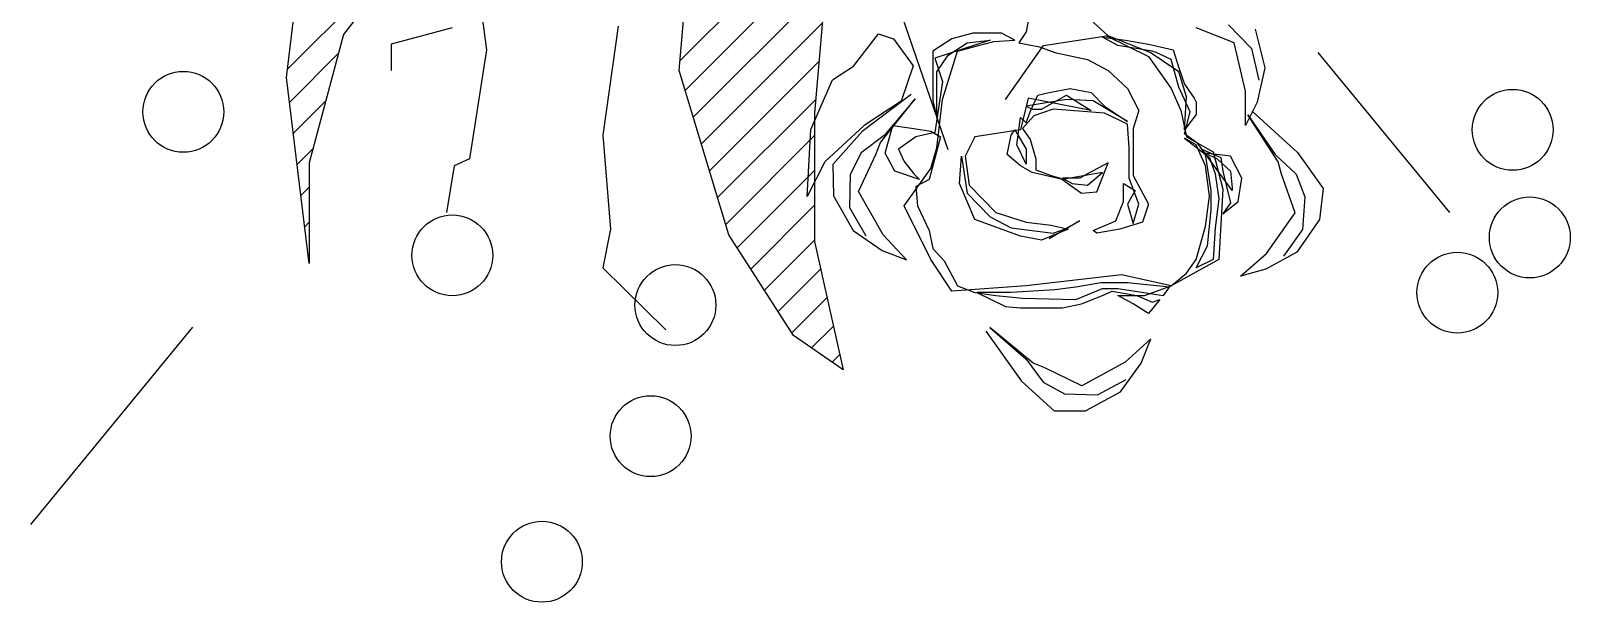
# Model space of a CAD drawing. Header units: inches. Extents: x 2744 to 7136, y -4349 to -2068.
# Drawn here: x 5926.91 to 5932.69, y -3873.1 to -3870.96 of the extents above; entities that cross this region are included whole.
import ezdxf

# ---------------------------------------------------------------- set-up
doc = ezdxf.new("R2010")
doc.units = ezdxf.units.IN
doc.header["$MEASUREMENT"] = 0
doc.layers.add('TREE', color=3, linetype='Continuous')

# ---------------------------------------------------------------- blocks, each defined once
blk = doc.blocks.new('06')
at = {"layer": 'TREE', "color": 97, "true_color": 0x446a2a}
for p, q in [((399.33173, 40.16297), (399.34012, 40.23073)), ((399.47574, 40.1655), (399.48133, 40.23073)), ((399.38695, 40.22314), (399.3527, 40.17865)), ((399.47605, 40.1691), (399.53153, 40.22458)), ((399.33208, 40.16581), (399.37874, 40.21248)), ((399.53096, 40.21505), (399.52537, 40.14983)), ((399.47794, 40.1582), (399.53061, 40.21087)), ((399.48091, 40.14838), (399.52941, 40.19688)), ((399.40233, 40.19331), (399.40513, 40.17309)), ((399.3527, 40.17865), (399.34012, 40.13162)), ((399.39255, 40.18118), (399.37018, 40.17511)), ((399.45337, 40.18168), (399.44777, 40.14174)), ((399.48388, 40.13856), (399.52821, 40.18289)), ((399.37018, 40.17511), (399.37018, 40.1655)), ((399.40513, 40.17309), (399.39884, 40.13314)), ((399.33285, 40.1538), (399.35087, 40.17182)), ((399.48684, 40.12874), (399.52701, 40.1689)), ((399.53195, 40.1621), (399.53968, 40.16711)), ((399.75817, 40.11342), (399.70993, 40.17208)), ((399.34012, 40.09471), (399.33173, 40.16297)), ((399.49391, 40.10533), (399.47574, 40.1655)), ((399.52399, 40.14386), (399.53195, 40.1621)), ((399.33425, 40.14241), (399.3462, 40.15435)), ((399.48981, 40.11891), (399.52581, 40.15491)), ((399.52537, 40.14983), (399.52537, 40.1028)), ((399.44777, 40.14174), (399.45057, 40.10735)), ((399.49278, 40.10909), (399.52537, 40.14169)), ((399.52269, 40.11938), (399.52399, 40.14386)), ((399.33565, 40.13102), (399.34153, 40.13689)), ((399.39884, 40.13314), (399.39325, 40.13061)), ((399.34012, 40.13162), (399.34012, 40.09471)), ((399.39325, 40.13061), (399.39045, 40.11342)), ((399.49701, 40.10053), (399.52537, 40.1289)), ((399.52908, 40.13208), (399.52269, 40.11938)), ((399.53206, 40.13107), (399.53233, 40.11954)), ((399.33705, 40.11963), (399.34012, 40.12269)), ((399.50201, 40.09275), (399.52537, 40.11611)), ((399.33845, 40.10824), (399.34012, 40.1099)), ((399.45057, 40.10735), (399.44777, 40.0932)), ((399.51768, 40.06842), (399.49391, 40.10533)), ((399.50702, 40.08497), (399.52537, 40.10332)), ((399.52537, 40.1028), (399.53586, 40.05578)), ((399.33985, 40.09685), (399.34012, 40.09711)), ((399.44777, 40.0932), (399.47084, 40.07044)), ((399.51203, 40.07719), (399.52761, 40.09277)), ((399.51704, 40.06941), (399.52994, 40.08231)), ((399.23805, 39.99915), (399.29747, 40.07145)), ((399.52426, 40.06384), (399.53227, 40.07185)), ((399.53586, 40.05578), (399.51768, 40.06842)), ((399.53181, 40.0586), (399.53461, 40.06139))]:
    blk.add_line(p, q, dxfattribs=at)
at = {"layer": 'TREE', "color": 30, "true_color": 0xef731a}
for p, q in [((399.57434, 40.13645), (399.55605, 40.18961)), ((399.60367, 40.1837), (399.60297, 40.17966)), ((399.53968, 40.16711), (399.54881, 40.17888)), ((399.54881, 40.17888), (399.55428, 40.17704)), ((399.5834, 40.17915), (399.57571, 40.17713)), ((399.59388, 40.17915), (399.5834, 40.17915)), ((399.59878, 40.17663), (399.59388, 40.17915)), ((399.60297, 40.17966), (399.60017, 40.17561)), ((399.60926, 40.1746), (399.63233, 40.17814)), ((399.63303, 40.17814), (399.62744, 40.1832)), ((399.63233, 40.17814), (399.64771, 40.17056)), ((399.64841, 40.17208), (399.63303, 40.17814)), ((399.67917, 40.17561), (399.66519, 40.18118)), ((399.67707, 40.18219), (399.68546, 40.17359)), ((399.68686, 40.18067), (399.69035, 40.16651)), ((399.55428, 40.17704), (399.56144, 40.16714)), ((399.57571, 40.17713), (399.56872, 40.17258)), ((399.56872, 40.17258), (399.56872, 40.16651)), ((399.58969, 40.17663), (399.56941, 40.17005)), ((399.57221, 40.15488), (399.5778, 40.17258)), ((399.57431, 40.17106), (399.5813, 40.17561)), ((399.5778, 40.17258), (399.58549, 40.1746)), ((399.5813, 40.17561), (399.58969, 40.17663)), ((399.58549, 40.1746), (399.59109, 40.17612)), ((399.59109, 40.17612), (399.59878, 40.17663)), ((399.59528, 40.15488), (399.60926, 40.1746)), ((399.60017, 40.17561), (399.60786, 40.1741)), ((399.60786, 40.1741), (399.61346, 40.17208)), ((399.63093, 40.17764), (399.63932, 40.17663)), ((399.63653, 40.1746), (399.63093, 40.17764)), ((399.64911, 40.17258), (399.63653, 40.1746)), ((399.63932, 40.17663), (399.64771, 40.17511)), ((399.64771, 40.17511), (399.6568, 40.17309)), ((399.65051, 40.17208), (399.64911, 40.17258)), ((399.6568, 40.17309), (399.6589, 40.16651)), ((399.68336, 40.15792), (399.67917, 40.17561)), ((399.68546, 40.17359), (399.68826, 40.16196)), ((399.56144, 40.16714), (399.5571, 40.15427)), ((399.56941, 40.17005), (399.57221, 40.16146)), ((399.57011, 40.165), (399.57431, 40.17106)), ((399.61346, 40.17208), (399.62534, 40.16955)), ((399.62534, 40.16955), (399.63303, 40.1655)), ((399.64771, 40.17056), (399.6561, 40.15893)), ((399.6589, 40.165), (399.64841, 40.17208)), ((399.6561, 40.16955), (399.65051, 40.17208)), ((399.6589, 40.15943), (399.6561, 40.16955)), ((399.56872, 40.16651), (399.56872, 40.15438)), ((399.57221, 40.16146), (399.56941, 40.14275)), ((399.57011, 40.14831), (399.57011, 40.165)), ((399.63303, 40.1655), (399.64002, 40.15893)), ((399.6589, 40.16651), (399.66099, 40.16045)), ((399.66169, 40.15589), (399.6589, 40.165)), ((399.69035, 40.16651), (399.68756, 40.15387)), ((399.5608, 40.15664), (399.54275, 40.14318)), ((399.60367, 40.15539), (399.60087, 40.14376)), ((399.62674, 40.15084), (399.60367, 40.15539)), ((399.60437, 40.15033), (399.60716, 40.1564)), ((399.60716, 40.1564), (399.61136, 40.15741)), ((399.60856, 40.15134), (399.61765, 40.1564)), ((399.61136, 40.15741), (399.61905, 40.15893)), ((399.61765, 40.1564), (399.62674, 40.15084)), ((399.61905, 40.15893), (399.62674, 40.15741)), ((399.62674, 40.15741), (399.63163, 40.15236)), ((399.64002, 40.15893), (399.64422, 40.15084)), ((399.6561, 40.15893), (399.6596, 40.15084)), ((399.66309, 40.15033), (399.6589, 40.15943)), ((399.66099, 40.16045), (399.66449, 40.15539)), ((399.66099, 40.14376), (399.66169, 40.15589)), ((399.66449, 40.15539), (399.66519, 40.15387)), ((399.68336, 40.14528), (399.68336, 40.15792)), ((399.5571, 40.15427), (399.54353, 40.14528)), ((399.54947, 40.13908), (399.56218, 40.15516)), ((399.56218, 40.15516), (399.55082, 40.14173)), ((399.56872, 40.15438), (399.57011, 40.14831)), ((399.57011, 40.13719), (399.57221, 40.15488)), ((399.61765, 40.15488), (399.60297, 40.15236)), ((399.60297, 40.15236), (399.60507, 40.15134)), ((399.60297, 40.14629), (399.60437, 40.15033)), ((399.60507, 40.15134), (399.60856, 40.15134)), ((399.61276, 40.15134), (399.60577, 40.14882)), ((399.63163, 40.14983), (399.61276, 40.15134)), ((399.62744, 40.15438), (399.61765, 40.15488)), ((399.64002, 40.14679), (399.62744, 40.15438)), ((399.63163, 40.15236), (399.64002, 40.14679)), ((399.64002, 40.14578), (399.63163, 40.14983)), ((399.64422, 40.15084), (399.64212, 40.14427)), ((399.6596, 40.15084), (399.66169, 40.14123)), ((399.66099, 40.14224), (399.66309, 40.15033)), ((399.66519, 40.15387), (399.66519, 40.14932)), ((399.68756, 40.15387), (399.68336, 40.14528)), ((399.6857, 40.15055), (399.70235, 40.13539)), ((399.54353, 40.14528), (399.52908, 40.13208)), ((399.55124, 40.13516), (399.55403, 40.14528)), ((399.55403, 40.14528), (399.56172, 40.14427)), ((399.56172, 40.14427), (399.56802, 40.14325)), ((399.59947, 40.1382), (399.60087, 40.14831)), ((399.60087, 40.14831), (399.60297, 40.14629)), ((399.60577, 40.14882), (399.60157, 40.14427)), ((399.60157, 40.14427), (399.60437, 40.14022)), ((399.64072, 40.13719), (399.64002, 40.14578)), ((399.64212, 40.14427), (399.64212, 40.12707)), ((399.66519, 40.14932), (399.66099, 40.14376)), ((399.68418, 40.14921), (399.69418, 40.13474)), ((399.69527, 40.13197), (399.68418, 40.14921)), ((399.54275, 40.14318), (399.53206, 40.13107)), ((399.55082, 40.14173), (399.54248, 40.13529)), ((399.54779, 40.13473), (399.54947, 40.13908)), ((399.56242, 40.14123), (399.55613, 40.13668)), ((399.56941, 40.14275), (399.56242, 40.14123)), ((399.57151, 40.14123), (399.56732, 40.12556)), ((399.56802, 40.14325), (399.57151, 40.14123)), ((399.58409, 40.14123), (399.5806, 40.13415)), ((399.60087, 40.14376), (399.58409, 40.14123)), ((399.59598, 40.13466), (399.59738, 40.14174)), ((399.59738, 40.14174), (399.59878, 40.14376)), ((399.59878, 40.14376), (399.60297, 40.13668)), ((399.60437, 40.14022), (399.60647, 40.13314)), ((399.66589, 40.1387), (399.66099, 40.14224)), ((399.66099, 40.14073), (399.67008, 40.13365)), ((399.66519, 40.1382), (399.66099, 40.14073)), ((399.66169, 40.14123), (399.67148, 40.13567)), ((399.67847, 40.12151), (399.66589, 40.1387)), ((399.54248, 40.13529), (399.53843, 40.12734)), ((399.5414, 40.12111), (399.54779, 40.13473)), ((399.55473, 40.12859), (399.55124, 40.13516)), ((399.55613, 40.13668), (399.55823, 40.13213)), ((399.56802, 40.1296), (399.57011, 40.13719)), ((399.5785, 40.12404), (399.5792, 40.13415)), ((399.5792, 40.13415), (399.5813, 40.1205)), ((399.5806, 40.13415), (399.582, 40.12353)), ((399.60087, 40.13061), (399.59598, 40.13466)), ((399.60297, 40.13112), (399.59947, 40.1382)), ((399.60297, 40.13668), (399.60297, 40.13112)), ((399.60647, 40.13314), (399.60647, 40.1291)), ((399.64072, 40.12606), (399.64072, 40.13719)), ((399.66868, 40.13061), (399.66519, 40.1382)), ((399.66729, 40.13668), (399.67428, 40.13365)), ((399.66868, 40.13466), (399.66729, 40.13668)), ((399.66868, 40.13516), (399.67288, 40.13314)), ((399.67777, 40.13415), (399.66868, 40.13516)), ((399.67078, 40.12151), (399.66868, 40.13466)), ((399.67008, 40.13365), (399.67218, 40.12758)), ((399.67148, 40.13567), (399.67497, 40.12202)), ((399.67288, 40.13314), (399.67777, 40.12859)), ((399.67428, 40.13365), (399.67497, 40.12859)), ((399.68197, 40.12606), (399.67777, 40.13415)), ((399.69418, 40.13474), (399.70186, 40.12752)), ((399.70235, 40.13539), (399.71181, 40.1223)), ((399.53843, 40.12734), (399.5382, 40.11533)), ((399.56382, 40.12556), (399.55473, 40.12859)), ((399.55823, 40.13213), (399.56172, 40.12758)), ((399.55823, 40.11595), (399.56802, 40.1296)), ((399.56172, 40.12758), (399.56382, 40.12556)), ((399.60507, 40.12808), (399.60087, 40.13061)), ((399.61625, 40.12556), (399.60507, 40.12808)), ((399.60647, 40.1291), (399.61206, 40.12707)), ((399.63093, 40.12808), (399.61625, 40.12556)), ((399.62534, 40.12758), (399.62254, 40.12606)), ((399.63303, 40.13162), (399.62534, 40.12758)), ((399.62534, 40.12353), (399.63093, 40.12808)), ((399.62884, 40.12101), (399.63303, 40.13162)), ((399.67008, 40.11949), (399.66868, 40.13061)), ((399.67218, 40.12758), (399.67358, 40.11848)), ((399.67497, 40.12859), (399.67637, 40.12303)), ((399.67777, 40.12859), (399.67847, 40.12252)), ((399.69651, 40.12748), (399.69527, 40.13197)), ((399.70155, 40.1133), (399.69651, 40.12748)), ((399.70186, 40.12752), (399.70511, 40.11921)), ((399.56732, 40.12556), (399.56242, 40.12303)), ((399.56242, 40.12303), (399.56312, 40.11595)), ((399.58409, 40.11089), (399.5785, 40.12404)), ((399.582, 40.12353), (399.59178, 40.11342)), ((399.61206, 40.12707), (399.61555, 40.12606)), ((399.61555, 40.12606), (399.62324, 40.1205)), ((399.61625, 40.12606), (399.61975, 40.12404)), ((399.62254, 40.12606), (399.61625, 40.12606)), ((399.61975, 40.12404), (399.62534, 40.12353)), ((399.63862, 40.12404), (399.64282, 40.12151)), ((399.63862, 40.11747), (399.63862, 40.12404)), ((399.64282, 40.12151), (399.64002, 40.11645)), ((399.64422, 40.11645), (399.64072, 40.12606)), ((399.64212, 40.12707), (399.64771, 40.11645)), ((399.67078, 40.11443), (399.67078, 40.12151)), ((399.67497, 40.12202), (399.67358, 40.09623)), ((399.67637, 40.12303), (399.67777, 40.11696)), ((399.67847, 40.12252), (399.67847, 40.12151)), ((399.68057, 40.11747), (399.68197, 40.12606)), ((399.71181, 40.1223), (399.71042, 40.11085)), ((399.53233, 40.11954), (399.53947, 40.10682)), ((399.55045, 40.10533), (399.5414, 40.12111)), ((399.56802, 40.09623), (399.55823, 40.11595)), ((399.56312, 40.11595), (399.56732, 40.10685)), ((399.5813, 40.1205), (399.58969, 40.1119)), ((399.62324, 40.1205), (399.62884, 40.12101)), ((399.63583, 40.11039), (399.63862, 40.11747)), ((399.64002, 40.11645), (399.64212, 40.10938)), ((399.64212, 40.10938), (399.64422, 40.11645)), ((399.64771, 40.11645), (399.64561, 40.10988)), ((399.66868, 40.10836), (399.67008, 40.11949)), ((399.67358, 40.11848), (399.67218, 40.10786)), ((399.67497, 40.11292), (399.68057, 40.11747)), ((399.67777, 40.11696), (399.67497, 40.11292)), ((399.70511, 40.11921), (399.70418, 40.10724)), ((399.5382, 40.11533), (399.54411, 40.10494)), ((399.60087, 40.10483), (399.58409, 40.11089)), ((399.58969, 40.1119), (399.59738, 40.10786)), ((399.59178, 40.11342), (399.60297, 40.10988)), ((399.62254, 40.11039), (399.61136, 40.10381)), ((399.61695, 40.10735), (399.62254, 40.11039)), ((399.62744, 40.10685), (399.63583, 40.11039)), ((399.66938, 40.10129), (399.67078, 40.11443)), ((399.69101, 40.09848), (399.70155, 40.1133)), ((399.71042, 40.11085), (399.70208, 40.09889)), ((399.53947, 40.10682), (399.55016, 40.09951)), ((399.5591, 40.09611), (399.55045, 40.10533)), ((399.56732, 40.10685), (399.56872, 40.10027)), ((399.59738, 40.10786), (399.61276, 40.10584)), ((399.60856, 40.10331), (399.60087, 40.10483)), ((399.60297, 40.10988), (399.61206, 40.10887)), ((399.61835, 40.10735), (399.60856, 40.10331)), ((399.61206, 40.10887), (399.61835, 40.10735)), ((399.61276, 40.10584), (399.61695, 40.10735)), ((399.62884, 40.10584), (399.62744, 40.10685)), ((399.63722, 40.10735), (399.62884, 40.10584)), ((399.64561, 40.10988), (399.63722, 40.10735)), ((399.66519, 40.09623), (399.66868, 40.10836)), ((399.67218, 40.10786), (399.67148, 40.09623)), ((399.70418, 40.10724), (399.69727, 40.09747)), ((399.55016, 40.09951), (399.5591, 40.09611)), ((399.56872, 40.10027), (399.57291, 40.09572)), ((399.66519, 40.0932), (399.66938, 40.10129)), ((399.70208, 40.09889), (399.69073, 40.09266)), ((399.57571, 40.0846), (399.56802, 40.09623)), ((399.57291, 40.09572), (399.5778, 40.08662)), ((399.67358, 40.09623), (399.6561, 40.08662)), ((399.66169, 40.09117), (399.66519, 40.09623)), ((399.67148, 40.09623), (399.66519, 40.0932)), ((399.6815, 40.09015), (399.69101, 40.09848)), ((399.63792, 40.09067), (399.60297, 40.08662)), ((399.63023, 40.08763), (399.62115, 40.08612)), ((399.64002, 40.08763), (399.63023, 40.08763)), ((399.6561, 40.08662), (399.63792, 40.09067)), ((399.6554, 40.08612), (399.64002, 40.08763)), ((399.6561, 40.08662), (399.66169, 40.09117)), ((399.69073, 40.09266), (399.6815, 40.09015)), ((399.60297, 40.08662), (399.57571, 40.0846)), ((399.5778, 40.08662), (399.58409, 40.08409)), ((399.58409, 40.08409), (399.59178, 40.08308)), ((399.58479, 40.08409), (399.59528, 40.07904)), ((399.59738, 40.08409), (399.58479, 40.08409)), ((399.59178, 40.08308), (399.60157, 40.08207)), ((399.61346, 40.08511), (399.59738, 40.08409)), ((399.60157, 40.08207), (399.62115, 40.08157)), ((399.62115, 40.08612), (399.61346, 40.08511)), ((399.62115, 40.08157), (399.63093, 40.08561)), ((399.62324, 40.08005), (399.63093, 40.08308)), ((399.63093, 40.08561), (399.63653, 40.08561)), ((399.63093, 40.08308), (399.63443, 40.0846)), ((399.63443, 40.0846), (399.64352, 40.08308)), ((399.63653, 40.08561), (399.6533, 40.08308)), ((399.63653, 40.08308), (399.64631, 40.08308)), ((399.64212, 40.08005), (399.63653, 40.08308)), ((399.64352, 40.08308), (399.64911, 40.08055)), ((399.64631, 40.08308), (399.6561, 40.08662)), ((399.6533, 40.08308), (399.6554, 40.08612)), ((399.59528, 40.07904), (399.60087, 40.07853)), ((399.60087, 40.07853), (399.60716, 40.07853)), ((399.60716, 40.07853), (399.61625, 40.07853)), ((399.61625, 40.07853), (399.62324, 40.08005)), ((399.64771, 40.07651), (399.64212, 40.08005)), ((399.65191, 40.08157), (399.64771, 40.07651)), ((399.64911, 40.08055), (399.65191, 40.08157)), ((399.58965, 40.07132), (399.60286, 40.05971)), ((399.60549, 40.05831), (399.58965, 40.07132)), ((399.58815, 40.06997), (399.60126, 40.05167)), ((399.64863, 40.06712), (399.63924, 40.05865)), ((399.64506, 40.05824), (399.64863, 40.06712)), ((399.60286, 40.05971), (399.60914, 40.05125)), ((399.6098, 40.05655), (399.60549, 40.05831)), ((399.6233, 40.0499), (399.6098, 40.05655)), ((399.63924, 40.05865), (399.6233, 40.0499)), ((399.63755, 40.0477), (399.64506, 40.05824)), ((399.60126, 40.05167), (399.61316, 40.04075)), ((399.60914, 40.05125), (399.61701, 40.04705)), ((399.62902, 40.04659), (399.63952, 40.0523)), ((399.61701, 40.04705), (399.62902, 40.04659)), ((399.6247, 40.0408), (399.63755, 40.0477)), ((399.61316, 40.04075), (399.6247, 40.0408))]:
    blk.add_line(p, q, dxfattribs=at)
at = {"layer": 'TREE', "color": 97, "true_color": 0x446a2a}
for centre in [(399.29398, 40.15033), (399.78123, 40.14376), (399.78753, 40.10432), (399.39255, 40.09775), (399.76096, 40.08409), (399.47434, 40.07954), (399.46525, 40.03151), (399.4254, 39.98549)]:
    blk.add_circle(centre, 0.01482, dxfattribs=at)

msp = doc.modelspace()

# ---------------------------------------------------------------- block references
at = {"layer": 'TREE', "xscale": 10.24543597042648, "yscale": 10.24543597042648, "zscale": 10.24543597042648}
msp.add_blockref('06', (1836.5373, -4282.6193), dxfattribs=at)

doc.saveas('drawing.dxf')
